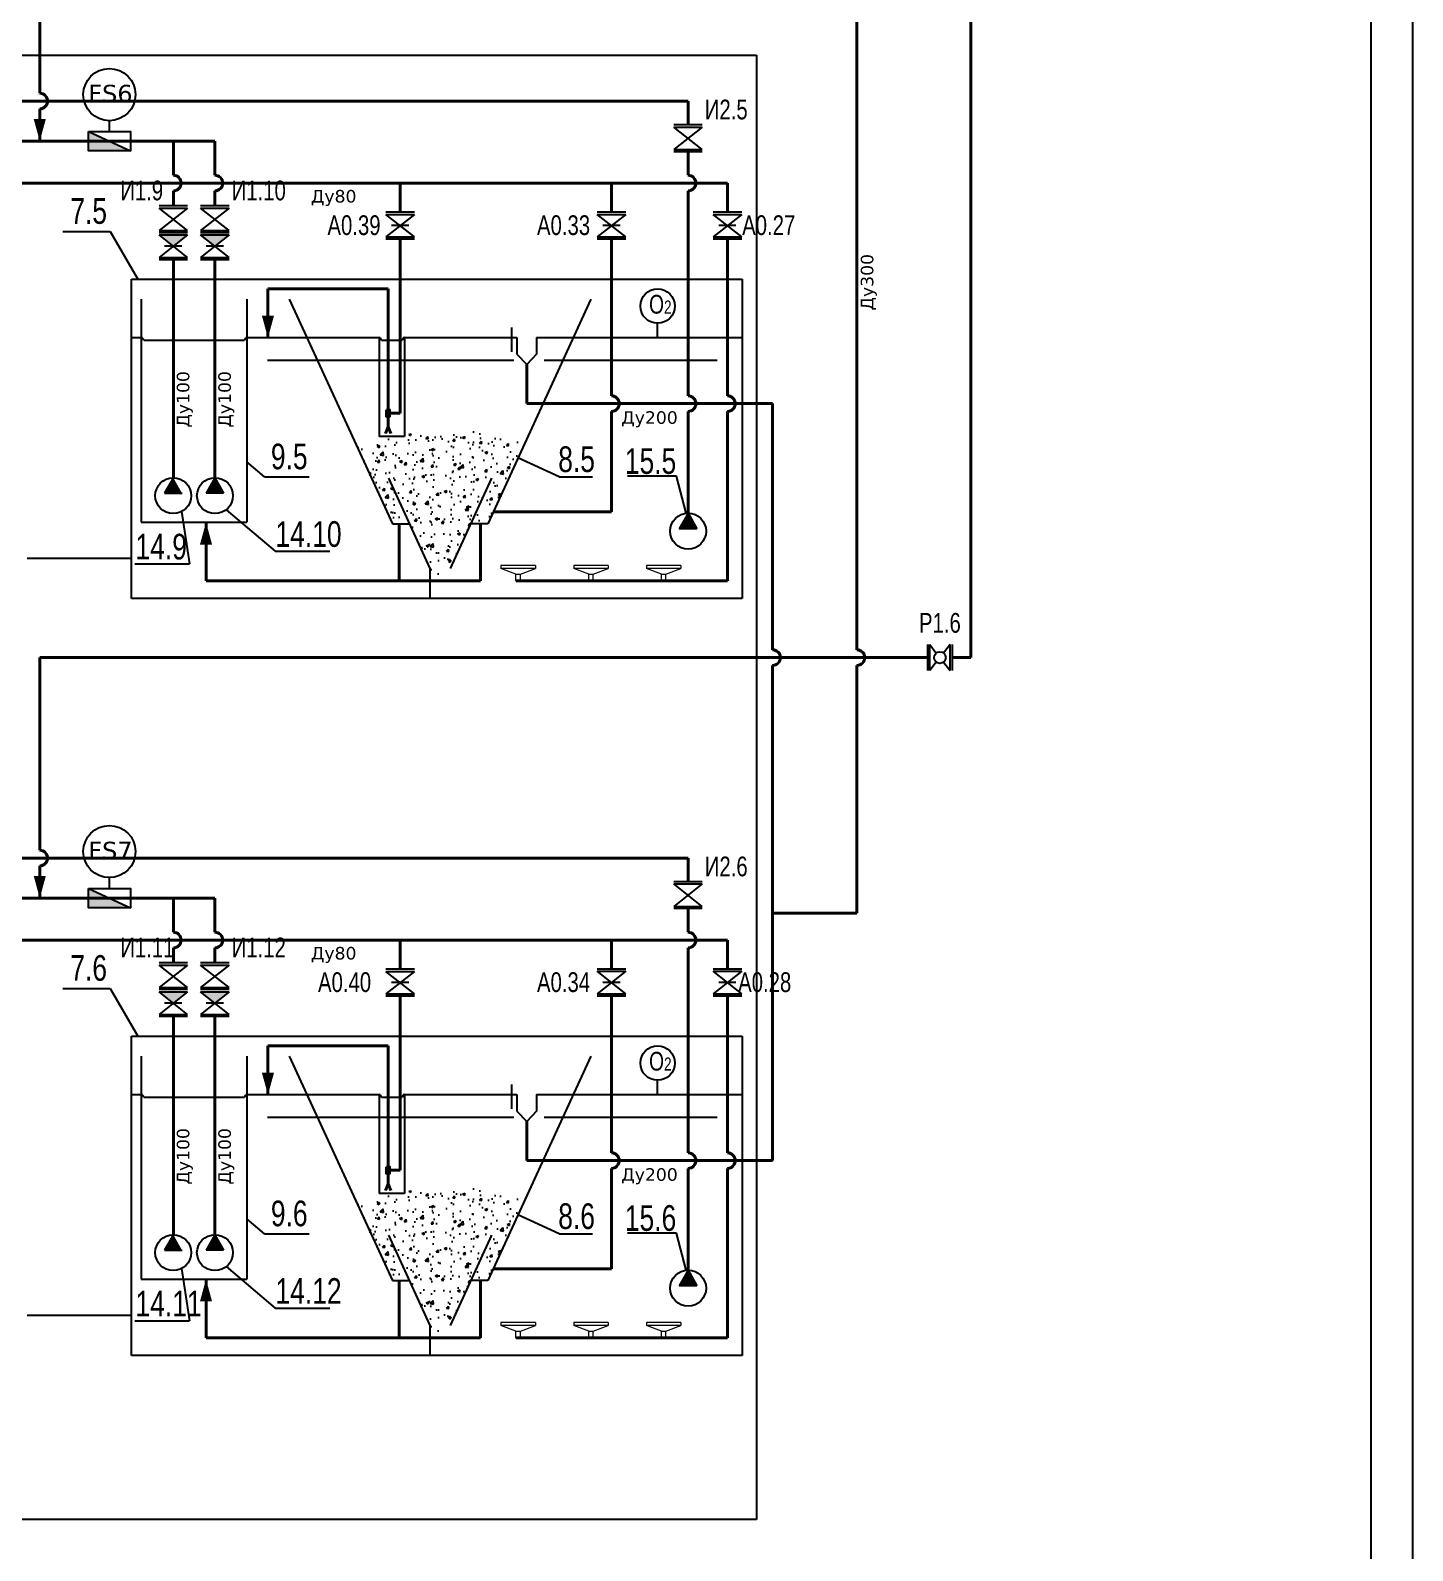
# Model space of a CAD drawing. Extents: x 431547 to 432141, y 118589 to 119430.
# Drawn here: x 431975.7 to 432141.1, y 118869.9 to 119051.7 of the extents above; entities that cross this region are included whole.
import ezdxf

# ---------------------------------------------------------------- set-up
doc = ezdxf.new("R2010")
doc.units = 0
doc.header["$LTSCALE"] = 300
doc.header["$MEASUREMENT"] = 0
doc.linetypes.add('DASHED2', pattern=[9.525, 6.35, -3.175])
doc.linetypes.add('HIDDEN2', pattern=[4.7625, 3.175, -1.5875])
for name, color, linetype in [('1', 7, 'CONTINUOUS'), ('Обозначение задвижек', 7, 'CONTINUOUS'), ('Слой1', 7, 'CONTINUOUS')]:
    doc.layers.add(name, color=color, linetype=linetype)
for name, color, linetype, lineweight, true_color in [('А0', 7, 'CONTINUOUS', 40, 0x00befa), ('И1', 7, 'CONTINUOUS', 40, 0xfa8200), ('И2', 7, 'CONTINUOUS', 40, 0xc86400), ('К7', 7, 'CONTINUOUS', 40, 0x0000fa), ('Р1', 7, 'CONTINUOUS', 40, 0xfa00fa)]:
    doc.layers.add(name, color=color, linetype=linetype, lineweight=lineweight, true_color=true_color)
doc.layers.add('воздух', color=140, linetype='CONTINUOUS', lineweight=15)
doc.layers.add('Запорная арматура', color=200, linetype='CONTINUOUS', lineweight=20)
doc.styles.add('MONARCH', font='monarch', dxfattribs={"width": 0.77})

msp = doc.modelspace()

# ---------------------------------------------------------------- hatches: boundary and pattern name
at = {"layer": '1', "ltscale": 0.5}
for points in [[(431982.67, 119039.65), (431982.67, 119037.32), (431987.7, 119037.32)], [(431982.67, 118949.1), (431982.67, 118946.77), (431987.7, 118946.77)]]:
    msp.add_hatch(color=256, dxfattribs=at).paths.add_polyline_path(points)
at = {"layer": '1', "ltscale": 0.4}
h = msp.add_hatch(color=256, dxfattribs=at)
h.dxf.hatch_style = 1
h.paths.add_polyline_path([(431992.84, 119025.92), (431994.55, 119027.27), (431991.13, 119027.27)])
h = msp.add_hatch(color=256, dxfattribs=at)
h.dxf.hatch_style = 1
h.paths.add_polyline_path([(431997.81, 119025.92), (431999.52, 119027.27), (431996.1, 119027.27)])
h = msp.add_hatch(dxfattribs=at)
h.set_pattern_fill('AR-CONC', color=34, scale=0.447867)
h.set_pattern_definition([(50, (429424.4313, 120068.8181), (3.2123723, -0.2810462), [0.3359003, -3.6949035]), (355, (429424.4313, 120068.818), (-0.6214216, 3.368821), [0.2687203, -2.9559228]), (100.45144, (429424.699, 120068.7947), (2.5909508, 3.087775), [0.2854713, -3.1401848]), (46.1842, (429424.4313, 120069.714), (4.7798227, -0.7413064), [0.5038505, -5.542355]), (96.63564, (429424.8296, 120069.652), (4.186043, 4.362757), [0.428207, -4.71028]), (351.18416, (429424.4313, 120069.714), (4.186043, 4.362757), [0.40308, -4.433884]), (21, (429424.8792, 120069.49), (2.6733503, -1.8031975), [0.3359003, -3.6949035]), (326, (429424.8792, 120069.49), (1.0897293, 3.2477084), [0.2687203, -2.9559228]), (71.45144, (429425.102, 120069.3397), (3.7630795, 1.444511), [0.2854713, -3.1401848]), (37.5, (429424.4313, 120068.8181), (0.05446, 1.49092202), [0, -2.9200934, 0, -3.0007095, 0, -2.9671195]), (7.5, (429424.4313, 120068.8181), (1.1782019, 1.7664403), [0, -1.7108523, 0, -2.8529134, 0, -1.1308644]), (327.5, (429423.4326, 120068.8181), (2.390815, -0.10101585), [0, -1.1196677, 0, -3.4933633, 0, -4.6354244]), (317.5, (429422.9847, 120068.8181), (2.611899, 0.4483373), [0, -1.455568, 0, -2.3199515, 0, -3.2918231])])
edge = h.paths.add_edge_path()
edge.add_spline(control_points=[(432024.76, 119004.31), (432024.47, 119004.28), (432023.23, 119004.09), (432019.64, 119002.88), (432016.47, 119002.86), (432014.4, 119002.85)], knot_values=[0, 0, 0, 0, 80.804269, 342.164733, 830.449842, 830.449842, 830.449842, 830.449842], degree=3, periodic=0)
edge.add_line((432014.4, 119002.85), (432019.06, 118992.73))
edge.add_line((432019.06, 118992.73), (432021.09, 118992.73))
edge.add_line((432021.09, 118992.73), (432020.89, 118993.15))
edge.add_line((432020.89, 118993.15), (432024.76, 118994.77))
edge.add_line((432024.76, 118994.77), (432024.76, 119004.31))
edge = h.paths.add_edge_path()
edge.add_spline(control_points=[(432034.87, 119002.33), (432033.74, 119002.55), (432028.14, 119004.11), (432025.84, 119004.41), (432024.76, 119004.31)], knot_values=[830.449842, 830.449842, 830.449842, 830.449842, 1167.258754, 1468.321581, 1468.321581, 1468.321581, 1468.321581], degree=3, periodic=0)
edge.add_line((432024.76, 119004.31), (432024.76, 118994.77))
edge.add_line((432024.76, 118994.77), (432028.62, 118993.15))
edge.add_line((432028.62, 118993.15), (432028.42, 118992.73))
edge.add_line((432028.42, 118992.73), (432030.46, 118992.73))
edge.add_line((432030.46, 118992.73), (432034.87, 119002.33))
h.paths.add_polyline_path([(432028.62, 118993.15), (432024.76, 118994.77), (432020.89, 118993.15), (432021.09, 118992.73), (432024.2, 118985.95), (432025.31, 118985.95)])
at = {"layer": '1', "ltscale": 0.3}
h = msp.add_hatch(color=1, dxfattribs=at)
h.dxf.hatch_style = 1
h.paths.add_polyline_path([(431992.84, 118998.23), (431991.78, 118996.37), (431993.88, 118996.37)])
h = msp.add_hatch(color=1, dxfattribs=at)
h.dxf.hatch_style = 1
h.paths.add_polyline_path([(431997.81, 118998.23), (431998.86, 118996.37), (431996.77, 118996.37)])
h = msp.add_hatch(color=1, dxfattribs=at)
h.dxf.hatch_style = 1
h.paths.add_polyline_path([(432054.42, 118993.99), (432055.47, 118992.13), (432053.38, 118992.13)])
at = {"layer": '1', "ltscale": 0.4}
h = msp.add_hatch(color=256, dxfattribs=at)
h.dxf.hatch_style = 1
h.paths.add_polyline_path([(431992.84, 118935.37), (431994.55, 118936.72), (431991.13, 118936.72)])
h = msp.add_hatch(color=256, dxfattribs=at)
h.dxf.hatch_style = 1
h.paths.add_polyline_path([(431997.81, 118935.37), (431999.52, 118936.72), (431996.1, 118936.72)])
h = msp.add_hatch(dxfattribs=at)
h.set_pattern_fill('AR-CONC', color=34, scale=0.447867)
h.set_pattern_definition([(50, (429424.4313, 119978.2687), (3.2123723, -0.2810462), [0.3359003, -3.6949035]), (355, (429424.4313, 119978.2687), (-0.6214216, 3.368821), [0.2687203, -2.9559228]), (100.45144, (429424.699, 119978.2453), (2.5909508, 3.087775), [0.2854713, -3.1401848]), (46.1842, (429424.4313, 119979.1644), (4.7798227, -0.7413064), [0.5038505, -5.542355]), (96.63564, (429424.8296, 119979.1027), (4.186043, 4.362757), [0.428207, -4.71028]), (351.18416, (429424.4313, 119979.1644), (4.186043, 4.362757), [0.40308, -4.433884]), (21, (429424.8792, 119978.9405), (2.6733503, -1.8031975), [0.3359003, -3.6949035]), (326, (429424.8792, 119978.9405), (1.0897293, 3.2477084), [0.2687203, -2.9559228]), (71.45144, (429425.102, 119978.7902), (3.7630795, 1.444511), [0.2854713, -3.1401848]), (37.5, (429424.4313, 119978.2687), (0.05446, 1.49092202), [0, -2.9200934, 0, -3.0007095, 0, -2.9671195]), (7.5, (429424.4313, 119978.2687), (1.1782019, 1.7664403), [0, -1.7108523, 0, -2.8529134, 0, -1.1308644]), (327.5, (429423.4326, 119978.2687), (2.390815, -0.10101585), [0, -1.1196677, 0, -3.4933633, 0, -4.6354244]), (317.5, (429422.9847, 119978.2687), (2.611899, 0.4483373), [0, -1.455568, 0, -2.3199515, 0, -3.2918231])])
edge = h.paths.add_edge_path()
edge.add_spline(control_points=[(432024.76, 118913.76), (432024.47, 118913.73), (432023.23, 118913.54), (432019.64, 118912.33), (432016.47, 118912.31), (432014.4, 118912.3)], knot_values=[0, 0, 0, 0, 80.804269, 342.164733, 830.449842, 830.449842, 830.449842, 830.449842], degree=3, periodic=0)
edge.add_line((432014.4, 118912.3), (432019.06, 118902.18))
edge.add_line((432019.06, 118902.18), (432021.09, 118902.18))
edge.add_line((432021.09, 118902.18), (432020.89, 118902.6))
edge.add_line((432020.89, 118902.6), (432024.76, 118904.22))
edge.add_line((432024.76, 118904.22), (432024.76, 118913.76))
edge = h.paths.add_edge_path()
edge.add_spline(control_points=[(432034.87, 118911.78), (432033.74, 118912), (432028.14, 118913.56), (432025.84, 118913.87), (432024.76, 118913.76)], knot_values=[830.449842, 830.449842, 830.449842, 830.449842, 1167.258754, 1468.321581, 1468.321581, 1468.321581, 1468.321581], degree=3, periodic=0)
edge.add_line((432024.76, 118913.76), (432024.76, 118904.22))
edge.add_line((432024.76, 118904.22), (432028.62, 118902.6))
edge.add_line((432028.62, 118902.6), (432028.42, 118902.18))
edge.add_line((432028.42, 118902.18), (432030.46, 118902.18))
edge.add_line((432030.46, 118902.18), (432034.87, 118911.78))
h.paths.add_polyline_path([(432028.62, 118902.6), (432024.76, 118904.22), (432020.89, 118902.6), (432021.09, 118902.18), (432024.2, 118895.4), (432025.31, 118895.4)])
at = {"layer": '1', "ltscale": 0.3}
h = msp.add_hatch(color=1, dxfattribs=at)
h.dxf.hatch_style = 1
h.paths.add_polyline_path([(431992.84, 118907.68), (431991.78, 118905.82), (431993.88, 118905.82)])
h = msp.add_hatch(color=1, dxfattribs=at)
h.dxf.hatch_style = 1
h.paths.add_polyline_path([(431997.81, 118907.68), (431998.86, 118905.82), (431996.77, 118905.82)])
h = msp.add_hatch(color=1, dxfattribs=at)
h.dxf.hatch_style = 1
h.paths.add_polyline_path([(432054.42, 118903.44), (432055.47, 118901.58), (432053.38, 118901.58)])

# ---------------------------------------------------------------- linework, layer by layer
at = {"layer": '1', "ltscale": 10}
for p, q in [((431985.19, 119039.65), (431985.19, 119040.94)), ((431985.19, 118949.1), (431985.19, 118950.39))]:
    msp.add_line(p, q, dxfattribs=at)
at = {"layer": '1', "ltscale": 0.5}
for p, q in [((431982.67, 119039.65), (431987.7, 119037.32)), ((431982.67, 118949.1), (431987.7, 118946.77))]:
    msp.add_line(p, q, dxfattribs=at)
at = {"layer": '1'}
for p, q in [((432056.13, 119040.45), (432052.71, 119040.45)), ((432052.71, 119040.18), (432056.13, 119040.18)), ((432056.13, 119040.18), (432052.71, 119037.5)), ((432056.13, 119037.5), (432052.71, 119040.18)), ((432052.71, 119037.5), (432056.13, 119037.5)), ((432056.13, 119037.23), (432052.71, 119037.23)), ((431994.55, 119030.76), (431991.13, 119030.76)), ((431991.13, 119030.49), (431994.55, 119030.49)), ((431994.55, 119030.49), (431991.13, 119027.8)), ((431994.55, 119027.8), (431991.13, 119030.49)), ((431999.52, 119030.76), (431996.1, 119030.76)), ((431996.1, 119030.49), (431999.52, 119030.49)), ((431999.52, 119030.49), (431996.1, 119027.8)), ((431999.52, 119027.8), (431996.1, 119030.49)), ((432021.69, 119030), (432018.27, 119030)), ((432018.27, 119029.73), (432021.69, 119029.73)), ((432021.69, 119029.73), (432018.27, 119027.05)), ((432021.69, 119027.05), (432018.27, 119029.73)), ((432046.97, 119030), (432043.55, 119030)), ((432043.55, 119029.73), (432046.97, 119029.73)), ((432046.97, 119029.73), (432043.55, 119027.05)), ((432046.97, 119027.05), (432043.55, 119029.73)), ((432060.85, 119030), (432057.42, 119030)), ((432057.42, 119029.73), (432060.85, 119029.73)), ((432060.85, 119029.73), (432057.42, 119027.05)), ((432060.85, 119027.05), (432057.42, 119029.73)), ((432021.01, 119028.39), (432018.94, 119028.39)), ((432021.01, 119028.39), (432018.95, 119028.39)), ((432046.29, 119028.39), (432044.22, 119028.39)), ((432046.29, 119028.39), (432044.23, 119028.39)), ((432060.16, 119028.39), (432058.1, 119028.39)), ((432060.16, 119028.39), (432058.11, 119028.39)), ((431991.13, 119027.8), (431994.55, 119027.8)), ((431994.55, 119027.53), (431991.13, 119027.53)), ((431991.13, 119027.27), (431994.55, 119027.27)), ((431994.55, 119027.27), (431991.13, 119024.58)), ((431994.55, 119024.58), (431991.13, 119027.27)), ((431996.1, 119027.8), (431999.52, 119027.8)), ((431999.52, 119027.53), (431996.1, 119027.53)), ((431996.1, 119027.27), (431999.52, 119027.27)), ((431999.52, 119027.27), (431996.1, 119024.58)), ((431999.52, 119024.58), (431996.1, 119027.27)), ((432018.27, 119027.05), (432021.69, 119027.05)), ((432021.69, 119026.78), (432018.27, 119026.78)), ((432043.55, 119027.05), (432046.97, 119027.05)), ((432046.97, 119026.78), (432043.55, 119026.78)), ((432057.42, 119027.05), (432060.85, 119027.05)), ((432060.85, 119026.78), (432057.42, 119026.78)), ((431991.13, 119024.58), (431994.55, 119024.58)), ((431994.55, 119024.31), (431991.13, 119024.31)), ((431993.87, 119025.92), (431991.8, 119025.92)), ((431993.87, 119025.92), (431991.81, 119025.92)), ((431996.1, 119024.58), (431999.52, 119024.58)), ((431999.52, 119024.31), (431996.1, 119024.31)), ((431998.84, 119025.92), (431996.77, 119025.92)), ((431998.84, 119025.92), (431996.78, 119025.92)), ((432083.09, 118978.27), (432083.09, 118975.16)), ((432083.34, 118975.16), (432083.34, 118978.27)), ((432083.34, 118978.27), (432084.13, 118977.26)), ((432085.78, 118978.27), (432084.99, 118977.26)), ((432085.78, 118975.16), (432085.78, 118978.27)), ((432086.02, 118978.27), (432086.02, 118975.16)), ((432084.13, 118976.16), (432083.34, 118975.16)), ((432084.99, 118976.16), (432085.78, 118975.16)), ((432056.13, 118949.9), (432052.71, 118949.9)), ((432052.71, 118949.64), (432056.13, 118949.64)), ((432056.13, 118949.64), (432052.71, 118946.95)), ((432056.13, 118946.95), (432052.71, 118949.64)), ((432052.71, 118946.95), (432056.13, 118946.95)), ((432056.13, 118946.68), (432052.71, 118946.68)), ((431994.55, 118940.21), (431991.13, 118940.21)), ((431991.13, 118939.94), (431994.55, 118939.94)), ((431994.55, 118939.94), (431991.13, 118937.25)), ((431994.55, 118937.25), (431991.13, 118939.94)), ((431999.52, 118940.21), (431996.1, 118940.21)), ((431996.1, 118939.94), (431999.52, 118939.94)), ((431999.52, 118939.94), (431996.1, 118937.25)), ((431999.52, 118937.25), (431996.1, 118939.94)), ((432021.69, 118939.45), (432018.27, 118939.45)), ((432018.27, 118939.18), (432021.69, 118939.18)), ((432021.69, 118939.18), (432018.27, 118936.5)), ((432021.69, 118936.5), (432018.27, 118939.18)), ((432046.97, 118939.45), (432043.55, 118939.45)), ((432043.55, 118939.19), (432046.97, 118939.19)), ((432046.97, 118939.19), (432043.55, 118936.5)), ((432046.97, 118936.5), (432043.55, 118939.19)), ((432060.85, 118939.45), (432057.42, 118939.45)), ((432057.42, 118939.19), (432060.85, 118939.19)), ((432060.85, 118939.19), (432057.42, 118936.5)), ((432060.85, 118936.5), (432057.42, 118939.19)), ((431991.13, 118937.25), (431994.55, 118937.25)), ((431994.55, 118936.99), (431991.13, 118936.99)), ((431996.1, 118937.25), (431999.52, 118937.25)), ((431999.52, 118936.99), (431996.1, 118936.99)), ((432021.01, 118937.84), (432018.94, 118937.84)), ((432021.01, 118937.84), (432018.95, 118937.84)), ((432046.29, 118937.84), (432044.22, 118937.84)), ((432046.29, 118937.84), (432044.23, 118937.84)), ((432060.16, 118937.84), (432058.1, 118937.84)), ((432060.16, 118937.84), (432058.11, 118937.84)), ((431991.13, 118936.72), (431994.55, 118936.72)), ((431994.55, 118936.72), (431991.13, 118934.03)), ((431994.55, 118934.03), (431991.13, 118936.72)), ((431993.87, 118935.37), (431991.8, 118935.37)), ((431993.87, 118935.37), (431991.81, 118935.37)), ((431996.1, 118936.72), (431999.52, 118936.72)), ((431999.52, 118936.72), (431996.1, 118934.03)), ((431999.52, 118934.03), (431996.1, 118936.72)), ((431998.84, 118935.37), (431996.77, 118935.37)), ((431998.84, 118935.37), (431996.78, 118935.37)), ((432018.27, 118936.5), (432021.69, 118936.5)), ((432021.69, 118936.23), (432018.27, 118936.23)), ((432043.55, 118936.5), (432046.97, 118936.5)), ((432046.97, 118936.23), (432043.55, 118936.23)), ((432057.42, 118936.5), (432060.85, 118936.5)), ((432060.85, 118936.23), (432057.42, 118936.23)), ((431991.13, 118934.03), (431994.55, 118934.03)), ((431994.55, 118933.76), (431991.13, 118933.76)), ((431996.1, 118934.03), (431999.52, 118934.03)), ((431999.52, 118933.76), (431996.1, 118933.76))]:
    msp.add_line(p, q, dxfattribs=at)
at = {"layer": '1', "color": 1, "ltscale": 0.4}
for p, q in [((431979.61, 119027.69), (431985.27, 119027.69)), ((431985.27, 119027.69), (431988.61, 119021.97)), ((431987.83, 118983.77), (431987.83, 119021.97)), ((431987.83, 119021.97), (432060.9, 119021.97)), ((432060.9, 119021.97), (432060.9, 118983.77)), ((431989, 119019.6), (431989, 118992.9)), ((432001.64, 119019.6), (432001.64, 118992.9)), ((432006.71, 119019.6), (432019.06, 118992.73)), ((432042.8, 119019.6), (432030.46, 118992.73)), ((432033.29, 119016.19), (432033.29, 119013.29)), ((432017.45, 119015.01), (432017.45, 119003.15)), ((432020.51, 119015.01), (432020.51, 119003.15)), ((432033.94, 119015.01), (432033.94, 119013.01)), ((432036.31, 119015.01), (432036.31, 119013.01)), ((432033.94, 119013.01), (432035.12, 119011.78)), ((432036.31, 119013.01), (432035.12, 119011.78)), ((432020.51, 119003.15), (432017.45, 119003.15)), ((432038.99, 118998.34), (432034.07, 119000.59)), ((432003.76, 118998.33), (432001.64, 119000.12)), ((432003.76, 118998.33), (432009.08, 118998.33)), ((432018.59, 118998.16), (432023.54, 118987.38)), ((432030.92, 118998.16), (432025.97, 118987.38)), ((432038.99, 118998.34), (432043, 118998.34)), ((432053.04, 118998.4), (432047.16, 118998.4)), ((432054.2, 118993.98), (432053.04, 118998.4)), ((431993.82, 118994.17), (431994.79, 118987.94)), ((431999.17, 118994.4), (432005.01, 118989.46)), ((431989, 118992.9), (432001.64, 118992.9)), ((432019.06, 118992.73), (432021.09, 118992.73)), ((432030.46, 118992.73), (432028.42, 118992.73)), ((431988.25, 118987.94), (431994.79, 118987.94)), ((432005.01, 118989.46), (432011.55, 118989.46)), ((432023.54, 118987.38), (432023.54, 118983.77)), ((432060.9, 118983.77), (431987.83, 118983.77)), ((431979.61, 118937.14), (431985.27, 118937.14)), ((431985.27, 118937.14), (431988.61, 118931.42)), ((431987.83, 118893.22), (431987.83, 118931.42)), ((431987.83, 118931.42), (432060.9, 118931.42)), ((432060.9, 118931.42), (432060.9, 118893.22)), ((431989, 118929.05), (431989, 118902.35)), ((432001.64, 118929.05), (432001.64, 118902.35)), ((432006.71, 118929.05), (432019.06, 118902.18)), ((432042.8, 118929.05), (432030.46, 118902.18)), ((432017.45, 118924.46), (432017.45, 118912.6)), ((432020.51, 118924.46), (432020.51, 118912.6)), ((432033.29, 118925.64), (432033.29, 118922.74)), ((432033.94, 118924.46), (432033.94, 118922.47)), ((432036.31, 118924.46), (432036.31, 118922.47)), ((432033.94, 118922.47), (432035.12, 118921.23)), ((432036.31, 118922.47), (432035.12, 118921.23)), ((432020.51, 118912.6), (432017.45, 118912.6)), ((432038.99, 118907.79), (432034.07, 118910.05)), ((432003.76, 118907.78), (432001.64, 118909.57)), ((432053.04, 118907.85), (432047.16, 118907.85)), ((432054.2, 118903.43), (432053.04, 118907.85)), ((432003.76, 118907.78), (432009.08, 118907.78)), ((432018.59, 118907.61), (432023.54, 118896.83)), ((432030.92, 118907.61), (432025.97, 118896.83)), ((432038.99, 118907.79), (432043, 118907.79)), ((431993.82, 118903.62), (431994.79, 118897.39)), ((431999.17, 118903.86), (432005.01, 118898.91)), ((431989, 118902.35), (432001.64, 118902.35)), ((432019.06, 118902.18), (432021.09, 118902.18)), ((432030.46, 118902.18), (432028.42, 118902.18)), ((432005.01, 118898.91), (432011.55, 118898.91)), ((431988.25, 118897.39), (431994.79, 118897.39)), ((432023.54, 118896.83), (432023.54, 118893.22)), ((432060.9, 118893.22), (431987.83, 118893.22))]:
    msp.add_line(p, q, dxfattribs=at)
at = {"layer": '1', "color": 4, "ltscale": 0.4}
for p, q in [((431987.83, 119015.01), (431989, 119015.01)), ((431989.3, 119014.69), (432001.35, 119014.69)), ((432001.64, 119015.01), (432017.45, 119015.01)), ((432017.75, 119014.69), (432020.21, 119014.69)), ((432020.51, 119015.01), (432033.94, 119015.01)), ((432036.31, 119015.01), (432060.9, 119015.01)), ((431987.83, 118924.46), (431989, 118924.46)), ((432001.64, 118924.46), (432017.45, 118924.46)), ((432020.51, 118924.46), (432033.94, 118924.46)), ((432036.31, 118924.46), (432060.9, 118924.46)), ((431989.3, 118924.14), (432001.35, 118924.14)), ((432017.75, 118924.14), (432020.21, 118924.14))]:
    msp.add_line(p, q, dxfattribs=at)
at = {"layer": '1', "color": 4, "linetype": 'HIDDEN2', "ltscale": 0.25}
for p, q in [((432004.12, 119012.3), (432033.58, 119012.3)), ((432037.19, 119012.3), (432057.91, 119012.3)), ((432004.12, 118921.75), (432033.58, 118921.75)), ((432037.19, 118921.75), (432057.91, 118921.75))]:
    msp.add_line(p, q, dxfattribs=at)
at = {"layer": '1', "color": 1}
for p, q in [((431992.84, 118998.23), (431991.78, 118996.37)), ((431997.81, 118998.23), (431998.86, 118996.37)), ((432054.42, 118993.99), (432053.38, 118992.13)), ((432054.42, 118993.99), (432055.47, 118992.13)), ((431992.84, 118907.68), (431991.78, 118905.82)), ((431997.81, 118907.68), (431998.86, 118905.82)), ((432054.42, 118903.44), (432053.38, 118901.58)), ((432054.42, 118903.44), (432055.47, 118901.58))]:
    msp.add_line(p, q, dxfattribs=at)
at = {"layer": '1', "color": 124}
for p, q in [((431997.81, 118998.23), (431996.77, 118996.37)), ((431997.81, 118907.68), (431996.77, 118905.82))]:
    msp.add_line(p, q, dxfattribs=at)
at = {"layer": '1', "color": 1, "ltscale": 0.3}
for p, q in [((431991.78, 118996.37), (431993.88, 118996.37)), ((431998.86, 118996.37), (431996.77, 118996.37)), ((432055.47, 118992.13), (432053.38, 118992.13)), ((431991.78, 118905.82), (431993.88, 118905.82)), ((431998.86, 118905.82), (431996.77, 118905.82)), ((432055.47, 118901.58), (432053.38, 118901.58))]:
    msp.add_line(p, q, dxfattribs=at)
at = {"layer": '1', "color": 22, "ltscale": 0.4}
for p, q in [((431975.34, 118988.59), (431987.83, 118988.59)), ((431975.34, 118898.04), (431987.83, 118898.04))]:
    msp.add_line(p, q, dxfattribs=at)
at = {"layer": '1', "ltscale": 0.4}
for points in [[(431547.12, 119429.85), (432141.12, 119429.85), (432141.12, 118588.85), (431547.12, 118588.85)], [(432136.12, 118593.85), (431567.12, 118593.85), (431567.12, 119424.85), (432136.12, 119424.85)]]:
    msp.add_lwpolyline(points, close=True, dxfattribs=at)
at = {"layer": '1', "linetype": 'DASHED2', "ltscale": 0.4}
msp.add_lwpolyline([(431803.16, 119048.78), (432062.6, 119048.78), (432062.6, 118873.6), (431803.16, 118873.6)], close=True, dxfattribs=at)
at = {"layer": '1', "ltscale": 0.5}
for points in [[(431982.67, 119039.65), (431987.7, 119039.65), (431987.7, 119037.32), (431982.67, 119037.32)], [(431982.67, 118949.1), (431987.7, 118949.1), (431987.7, 118946.77), (431982.67, 118946.77)]]:
    msp.add_lwpolyline(points, close=True, dxfattribs=at)
for centre in [(431985.19, 119044.06), (431985.19, 118953.51)]:
    msp.add_circle(centre, 3.12, dxfattribs=at)
at = {"layer": '1', "color": 1}
for centre in [(431992.83, 118996.08), (431997.82, 118996.08), (432054.43, 118991.84), (431992.83, 118905.53), (431997.82, 118905.53), (432054.43, 118901.29)]:
    msp.add_circle(centre, 2.15, dxfattribs=at)
at = {"layer": '1', "color": 4, "ltscale": 0.4}
for centre, start, end in [((431988.94, 119014.65), 6.8212, 79.929), ((432001.71, 119014.65), 100.071, 173.1788), ((432017.39, 119014.65), 6.8212, 79.929), ((432020.57, 119014.65), 100.071, 173.1788), ((431988.94, 118924.1), 6.8212, 79.929), ((432001.71, 118924.1), 100.071, 173.1788), ((432017.39, 118924.1), 6.8212, 79.929), ((432020.57, 118924.1), 100.071, 173.1788)]:
    msp.add_arc(centre, 0.363, start, end, dxfattribs=at)
at = {"layer": 'А0', "ltscale": 0.4}
for p, q in [((431887.21, 119033.47), (432059.14, 119033.47)), ((432019.98, 119030), (432019.98, 119033.47)), ((432045.26, 119030), (432045.26, 119033.47)), ((432059.14, 119030), (432059.14, 119033.47)), ((432019.98, 119005.94), (432019.98, 119026.75)), ((432045.26, 119008.02), (432045.26, 119026.78)), ((432059.14, 119008.02), (432059.14, 119026.78)), ((432045.26, 118994.14), (432045.26, 119006.15)), ((432059.14, 118985.88), (432059.14, 119006.15)), ((432018.72, 119005.94), (432019.98, 119005.94)), ((432031.11, 118994.14), (432045.26, 118994.14)), ((432033.83, 118985.88), (432059.14, 118985.88)), ((431887.21, 118942.92), (432059.14, 118942.92)), ((432019.98, 118939.45), (432019.98, 118942.92)), ((432045.26, 118939.45), (432045.26, 118942.92)), ((432059.14, 118939.45), (432059.14, 118942.92)), ((432019.98, 118915.39), (432019.98, 118936.2)), ((432045.26, 118917.47), (432045.26, 118936.23)), ((432059.14, 118917.47), (432059.14, 118936.23)), ((432018.72, 118915.39), (432019.98, 118915.39)), ((432045.26, 118903.59), (432045.26, 118915.6)), ((432059.14, 118895.33), (432059.14, 118915.6)), ((432031.11, 118903.59), (432045.26, 118903.59)), ((432033.83, 118895.33), (432059.14, 118895.33))]:
    msp.add_line(p, q, dxfattribs=at)
for centre in [(432045.26, 119007.09), (432059.14, 119007.09), (432045.26, 118916.54), (432059.14, 118916.54)]:
    msp.add_arc(centre, 0.935, 270, 90, dxfattribs=at)
at = {"layer": 'воздух', "color": 1, "ltscale": 0.4}
for p, q in [((432036.16, 118987.72), (432032.03, 118987.72)), ((432032.03, 118987.72), (432032.03, 118987.36)), ((432033.83, 118986.7), (432032.03, 118987.36)), ((432036.16, 118987.36), (432032.03, 118987.36)), ((432033.83, 118985.88), (432033.83, 118986.7)), ((432033.83, 118986.7), (432034.36, 118986.7)), ((432034.36, 118986.7), (432036.16, 118987.36)), ((432034.36, 118985.88), (432034.36, 118986.7)), ((432036.16, 118987.72), (432036.16, 118987.36)), ((432044.87, 118987.72), (432040.74, 118987.72)), ((432040.74, 118987.72), (432040.74, 118987.36)), ((432042.55, 118986.7), (432040.74, 118987.36)), ((432044.87, 118987.36), (432040.74, 118987.36)), ((432042.55, 118985.88), (432042.55, 118986.7)), ((432042.55, 118986.7), (432043.07, 118986.7)), ((432043.07, 118986.7), (432044.87, 118987.36)), ((432043.07, 118985.88), (432043.07, 118986.7)), ((432044.87, 118987.72), (432044.87, 118987.36)), ((432053.58, 118987.72), (432049.46, 118987.72)), ((432049.46, 118987.72), (432049.46, 118987.36)), ((432051.26, 118986.7), (432049.46, 118987.36)), ((432053.58, 118987.36), (432049.46, 118987.36)), ((432051.26, 118985.88), (432051.26, 118986.7)), ((432051.26, 118986.7), (432051.78, 118986.7)), ((432051.78, 118986.7), (432053.58, 118987.36)), ((432051.78, 118985.88), (432051.78, 118986.7)), ((432053.58, 118987.72), (432053.58, 118987.36)), ((432036.16, 118897.17), (432032.03, 118897.17)), ((432032.03, 118897.17), (432032.03, 118896.81)), ((432036.16, 118897.17), (432036.16, 118896.81)), ((432044.87, 118897.17), (432040.74, 118897.17)), ((432040.74, 118897.17), (432040.74, 118896.81)), ((432044.87, 118897.17), (432044.87, 118896.81)), ((432053.58, 118897.17), (432049.46, 118897.17)), ((432049.46, 118897.17), (432049.46, 118896.81)), ((432053.58, 118897.17), (432053.58, 118896.81)), ((432033.83, 118896.15), (432032.03, 118896.81)), ((432036.16, 118896.81), (432032.03, 118896.81)), ((432033.83, 118895.33), (432033.83, 118896.15)), ((432033.83, 118896.15), (432034.36, 118896.15)), ((432034.36, 118896.15), (432036.16, 118896.81)), ((432034.36, 118895.33), (432034.36, 118896.15)), ((432042.55, 118896.15), (432040.74, 118896.81)), ((432044.87, 118896.81), (432040.74, 118896.81)), ((432042.55, 118895.33), (432042.55, 118896.15)), ((432042.55, 118896.15), (432043.07, 118896.15)), ((432043.07, 118896.15), (432044.87, 118896.81)), ((432043.07, 118895.33), (432043.07, 118896.15)), ((432051.26, 118896.15), (432049.46, 118896.81)), ((432053.58, 118896.81), (432049.46, 118896.81)), ((432051.26, 118895.33), (432051.26, 118896.15)), ((432051.26, 118896.15), (432051.78, 118896.15)), ((432051.78, 118896.15), (432053.58, 118896.81)), ((432051.78, 118895.33), (432051.78, 118896.15))]:
    msp.add_line(p, q, dxfattribs=at)
at = {"layer": 'И1', "ltscale": 0.4}
for p, q in [((431997.81, 119038.48), (431855.37, 119038.48)), ((431992.84, 119034.41), (431992.84, 119038.48)), ((431997.81, 119034.41), (431997.81, 119038.48)), ((431992.84, 119030.76), (431992.84, 119032.54)), ((431997.81, 119030.76), (431997.81, 119032.54)), ((431992.84, 118998.23), (431992.84, 119024.31)), ((431997.81, 118998.23), (431997.81, 119024.31)), ((432018.53, 119020.84), (432004.16, 119020.84)), ((432004.16, 119020.84), (432004.16, 119015.01)), ((432018.53, 119020.84), (432018.53, 119006.33)), ((432018.53, 119004.32), (432018.21, 119003.5)), ((432018.53, 119005.57), (432018.53, 119004.32)), ((432018.53, 119004.32), (432018.85, 119003.5)), ((431996.75, 118992.9), (431996.75, 118985.89)), ((432019.87, 118992.73), (432019.87, 118985.89)), ((432029.59, 118985.89), (432029.59, 118992.73)), ((431996.75, 118985.89), (432029.59, 118985.89)), ((431997.81, 118947.93), (431855.37, 118947.93)), ((431992.84, 118943.86), (431992.84, 118947.93)), ((431997.81, 118943.86), (431997.81, 118947.93)), ((431992.84, 118940.21), (431992.84, 118941.99)), ((431997.81, 118940.21), (431997.81, 118941.99)), ((431992.84, 118907.68), (431992.84, 118933.76)), ((431997.81, 118907.68), (431997.81, 118933.76)), ((432018.53, 118930.29), (432004.16, 118930.29)), ((432004.16, 118930.29), (432004.16, 118924.46)), ((432018.53, 118930.29), (432018.53, 118915.78)), ((432018.53, 118913.77), (432018.21, 118912.95)), ((432018.53, 118915.02), (432018.53, 118913.77)), ((432018.53, 118913.77), (432018.85, 118912.95)), ((431996.75, 118902.35), (431996.75, 118895.34)), ((432019.87, 118902.18), (432019.87, 118895.34)), ((432029.59, 118895.34), (432029.59, 118902.18)), ((431996.75, 118895.34), (432029.59, 118895.34))]:
    msp.add_line(p, q, dxfattribs=at)
for points in [[(432004.16, 119014.95, 0, 1.45, 0), (432004.16, 119017.61, 0.903, 0.903, 0)], [(431996.75, 118992.9, 0, 1.45, 0), (431996.75, 118990.24, 0.903, 0.903, 0)], [(432004.16, 118924.4, 0, 1.45, 0), (432004.16, 118927.06, 0.903, 0.903, 0)], [(431996.75, 118902.35, 0, 1.45, 0), (431996.75, 118899.69, 0.903, 0.903, 0)]]:
    msp.add_lwpolyline(points, format="xyseb", dxfattribs=at)
for points in [[(432018.34, 119006.33), (432018.72, 119006.33), (432018.72, 119005.57), (432018.34, 119005.57)], [(432018.34, 118915.78), (432018.72, 118915.78), (432018.72, 118915.02), (432018.34, 118915.02)]]:
    msp.add_lwpolyline(points, close=True, dxfattribs=at)
for centre in [(431992.84, 119033.47), (431997.81, 119033.47), (431992.84, 118942.92), (431997.81, 118942.92)]:
    msp.add_arc(centre, 0.935, 270, 90, dxfattribs=at)
at = {"layer": 'И2', "ltscale": 0.4}
for p, q in [((432054.42, 119043.28), (431850.49, 119043.28)), ((432054.42, 119040.45), (432054.42, 119043.28)), ((432054.42, 119034.41), (432054.42, 119037.23)), ((432054.42, 119008.02), (432054.42, 119032.54)), ((432054.42, 118993.99), (432054.42, 119006.15)), ((432054.42, 118952.73), (431850.49, 118952.73)), ((432054.42, 118949.9), (432054.42, 118952.73)), ((432054.42, 118943.86), (432054.42, 118946.68)), ((432054.42, 118917.47), (432054.42, 118941.99)), ((432054.42, 118903.44), (432054.42, 118915.6))]:
    msp.add_line(p, q, dxfattribs=at)
for centre in [(432054.42, 119033.47), (432054.42, 119007.09), (432054.42, 118942.92), (432054.42, 118916.54)]:
    msp.add_arc(centre, 0.935, 270, 90, dxfattribs=at)
at = {"layer": 'К7', "ltscale": 0.4}
for p, q in [((432074.63, 118977.65), (432074.63, 119066.33)), ((432035.12, 119011.78), (432035.12, 119007.09)), ((432035.12, 119007.09), (432064.54, 119007.09)), ((432064.54, 119007.09), (432064.54, 118977.64)), ((432064.54, 118975.77), (432064.54, 118916.54)), ((432074.63, 118946.16), (432074.63, 118975.78)), ((432064.54, 118946.16), (432074.63, 118946.16)), ((432035.12, 118921.23), (432035.12, 118916.54)), ((432035.12, 118916.54), (432064.54, 118916.54))]:
    msp.add_line(p, q, dxfattribs=at)
for centre in [(432064.54, 118976.71), (432074.63, 118976.71)]:
    msp.add_arc(centre, 0.935, 270, 90, dxfattribs=at)
at = {"layer": 'Обозначение задвижек', "color": 120, "ltscale": 0.4}
for p, q in [((432050.78, 119015.01), (432050.78, 119016.7)), ((432050.78, 118924.46), (432050.78, 118926.15))]:
    msp.add_line(p, q, dxfattribs=at)
for centre in [(432050.78, 119018.76), (432050.78, 118928.21)]:
    msp.add_circle(centre, 2.06, dxfattribs=at)
at = {"layer": 'Р1', "ltscale": 0.4}
for p, q in [((432088.24, 118976.71), (432088.24, 119096.7)), ((431976.86, 119067.26), (431976.86, 119044.21)), ((431976.86, 119042.34), (431976.86, 119038.48)), ((431976.86, 118976.71), (432083.09, 118976.71)), ((431976.86, 118976.71), (431976.86, 118953.66)), ((432088.24, 118976.71), (432086.02, 118976.71)), ((431976.86, 118951.79), (431976.86, 118947.93))]:
    msp.add_line(p, q, dxfattribs=at)
at = {"layer": 'Р1', "ltscale": 0.3}
for points in [[(431976.86, 119038.48, 0, 1.45, 0), (431976.86, 119041.14, 0.903, 0.903, 0)], [(431976.86, 118947.93, 0, 1.45, 0), (431976.86, 118950.59, 0.903, 0.903, 0)]]:
    msp.add_lwpolyline(points, format="xyseb", dxfattribs=at)
at = {"layer": 'Р1', "ltscale": 0.4}
for centre in [(431976.86, 119043.28), (431976.86, 118952.73)]:
    msp.add_arc(centre, 0.935, 270, 90, dxfattribs=at)
at = {"layer": 'Слой1', "ltscale": 0.4}
msp.add_circle((432084.56, 118976.71), 0.699, dxfattribs=at)

# ---------------------------------------------------------------- texts
at = {"layer": '1', "linetype": 'DASHED2', "ltscale": 15, "char_height": 2.0896, "width": 4.2603, "attachment_point": 1}
for s, insert in [('{\\fVerdana|b0|i0|c204|p34;FS6}', (431982.67, 119045.23)), ('{\\fVerdana|b0|i0|c204|p34;FS7}', (431982.67, 118954.68))]:
    msp.add_mtext(s, dxfattribs=dict(at, insert=insert))
at = {"layer": '1', "color": 1, "ltscale": 0.4, "char_height": 3.071, "attachment_point": 1, "style": 'MONARCH'}
for s, insert in [('7.5', (431980.51, 119031.67)), ('9.5', (432004.51, 119002.31)), ('8.5', (432038.89, 119001.98)), ('15.5', (432046.86, 119001.76)), ('14.9', (431988.31, 118991.52)), ('14.10', (432005.06, 118993.03)), ('7.6', (431980.51, 118941.12)), ('9.6', (432004.51, 118911.76)), ('8.6', (432038.89, 118911.43)), ('15.6', (432046.86, 118911.21)), ('14.12', (432005.06, 118902.48)), ('14.11', (431988.31, 118900.97))]:
    msp.add_mtext_dynamic_manual_height_columns(s, width=7.4517, gutter_width=16, heights=[0], dxfattribs=dict(at, insert=insert))
at = {"layer": 'А0', "ltscale": 0.4, "char_height": 1.5, "width": 4.87, "attachment_point": 3}
for insert in [(432014.75, 119032.65), (432014.75, 118942.1)]:
    msp.add_mtext('{\\fVerdana|b0|i0|c204|p34;Ду\\fVerdana|b0|i0|c0|p34;80}', dxfattribs=dict(at, insert=insert))
at = {"layer": 'Запорная арматура', "ltscale": 0.4, "char_height": 2.361, "attachment_point": 1, "style": 'MONARCH'}
for s, insert in [('И2.5', (432056.43, 119043.46)), ('И1.9', (431986.49, 119033.77)), ('И1.10', (431999.82, 119033.77)), ('А0.39', (432011.28, 119029.62)), ('А0.33', (432036.35, 119029.62)), ('А0.27', (432060.9, 119029.62)), ('Р1.6', (432082.06, 118982.05)), ('И2.6', (432056.43, 118952.91)), ('И1.11', (431986.49, 118943.22)), ('И1.12', (431999.82, 118943.22)), ('А0.40', (432010.15, 118939.07)), ('А0.34', (432036.35, 118939.07)), ('А0.28', (432060.42, 118939.07))]:
    msp.add_mtext_dynamic_manual_height_columns(s, width=5.7267, gutter_width=885.28, heights=[0], dxfattribs=dict(at, insert=insert))
at = {"layer": 'И1', "ltscale": 15, "char_height": 1.5, "width": 6.0875, "attachment_point": 1, "rotation": 90}
for insert in [(431993.25, 119004.23), (431998.22, 119004.23), (431993.25, 118913.68), (431998.22, 118913.68)]:
    msp.add_mtext('{\\fVerdana|b0|i0|c204|p34;Ду100}', dxfattribs=dict(at, insert=insert))
at = {"layer": 'К7', "ltscale": 0.4, "insert": (432075.09, 119018.24), "char_height": 1.5, "width": 6.0875, "attachment_point": 1, "rotation": 90}
msp.add_mtext('{\\fVerdana|b0|i0|c204|p34;Ду300}', dxfattribs=at)
at = {"layer": 'К7', "ltscale": 0.4, "char_height": 1.5, "width": 6.0875, "attachment_point": 1}
for insert in [(432046.44, 119006.18), (432046.44, 118915.63)]:
    msp.add_mtext('{\\fVerdana|b0|i0|c204|p34;Ду200}', dxfattribs=dict(at, insert=insert))
at = {"layer": 'Обозначение задвижек', "color": 120, "ltscale": 0.4, "char_height": 2.2393, "attachment_point": 1, "style": 'MONARCH'}
for insert in [(432049.76, 119020.1), (432049.76, 118929.55)]:
    msp.add_mtext_dynamic_manual_height_columns('О{\\H0.7x;2}', width=5.8654, gutter_width=16, heights=[0], dxfattribs=dict(at, insert=insert))

doc.saveas('drawing.dxf')
